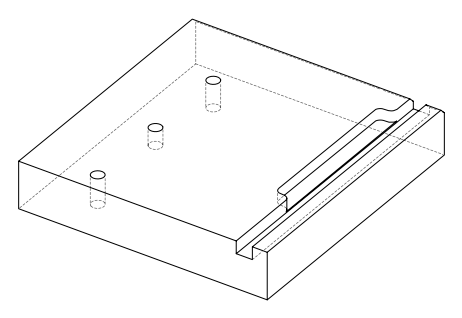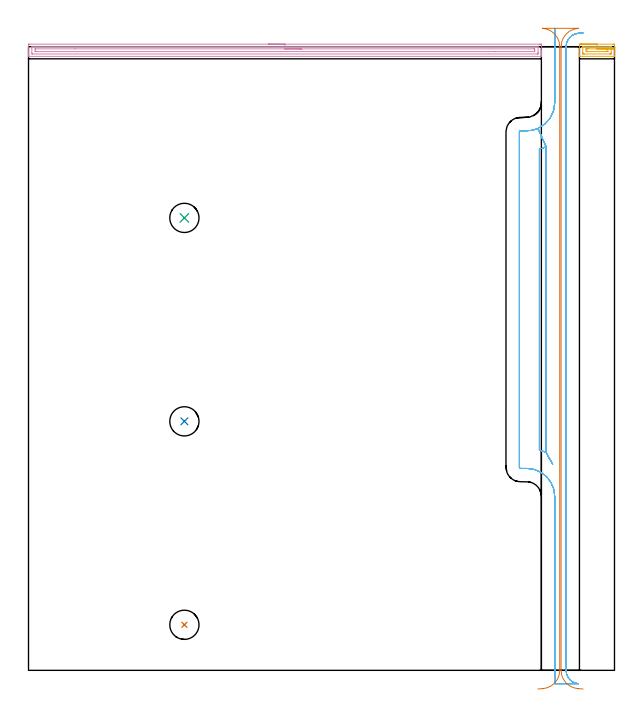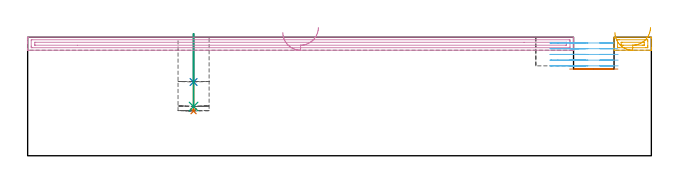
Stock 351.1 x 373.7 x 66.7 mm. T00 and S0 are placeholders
(PLAN: 7 operations, 3 tool changes, 23 min)
(1 INDEXABLE_INSERT_DRILL_BLIND_HOLE_FROM_SOLID | STEP1POCKET | NXT0302_006 | 0.18 min | 9939 mm3)
(2 INDEXABLE_INSERT_DRILL_BLIND_HOLE_FROM_SOLID_1 | STEP1POCKET_1 | NXT0302_006 | 0.11 min | 6003 mm3)
(3 INDEXABLE_INSERT_DRILL_BLIND_HOLE_FROM_SOLID_2 | STEP1POCKET_2 | NXT0302_006 | 0.17 min | 9315 mm3)
(4 AREA_MILL | FG_CHAMFER_SURFACE | UGT0205_001 | 7.57 min | 8313 mm3)
(5 AREA_MILL_1 | FG_CHAMFER_SURFACE_1 | UGT0205_001 | 0.7 min | 679 mm3)
(6 MILL_OPEN_POCKET | POCKET_OPEN | UGT0201_010 | Follow Part, ap 4, ae 75% | 12.53 min | 211490 mm3)
(7 MILL_RECTANGULAR_SLOT | SLOT_RECTANGULAR | UGT0201_105 | Follow Part, ap 5.5, ae 75% | 1.7 min | 15364 mm3)
(TOOL NXT0302_006 | Index. Insert Drill 17.5mm [880-D1750L25-05] | D17.5 PA176 FL88 Z2)
(TOOL UGT0205_001 | Chamfer Mill 20 x 3 x 45 deg. | D20 FL50 Z2)
(TOOL UGT0201_010 | End Mill 16 mm | D16 FL22 Z2)
(TOOL UGT0201_105 | End Mill 22 mm | D22 FL25 Z2)
(OP 1 INDEXABLE_INSERT_DRILL_BLIND_HOLE_FROM_SOLID)
G17 G21 G94 G90
T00 M6
G54
G17 G0 G90 X93.4 Y27.3 S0 M3
G43 Z76.7 H1
G94 G81 G98 Z25.1 F250. R68.7
G80
M5
M2
(OP 2 INDEXABLE_INSERT_DRILL_BLIND_HOLE_FROM_SOLID_1)
G17 G21 G94 G90
T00 M6
G54
G17 G0 G90 X93.4 Y149.2 S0 M3
G43 Z76.7 H1
G94 G81 G98 Z41.5 F250. R68.7
G80
M5
M2
(OP 3 INDEXABLE_INSERT_DRILL_BLIND_HOLE_FROM_SOLID_2)
G17 G21 G94 G90
T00 M6
G54
G17 G0 G90 X93.4 Y271.1 S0 M3
G43 Z76.7 H1
G94 G81 G98 Z27.7 F250. R68.7
G80
M5
M2
(OP 4 AREA_MILL)
G17 G21 G94 G90
T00 M6
G54
G17 G0 G90 X143.65 Y375.2 S1061 M3
G43 Z76.7 H0
Z69.4
G94 G1 X143.688 Z68.528 F250.
X143.802 Z67.664
X143.991 Z66.812
X144.253 Z65.98
X144.587 Z65.174
X144.99 Z64.4
X145.458 Z63.664
X145.99 Z62.972
X146.579 Z62.329
X147.222 Z61.74
X147.914 Z61.209
X148.65 Z60.74
X149.424 Z60.337
X150.23 Z60.003
X151.062 Z59.741
X151.914 Z59.552
X152.778 Z59.438
X153.65 Z59.4
X306.151
X306.695 Y375.199 Z59.401
X307.234 Y375.194 Z59.403
X307.292 Y375.191 Z59.406
X307.3 Y374.658 Z59.939
Y371.106 Z63.488
Y370.533 Z64.064
Y370.218 Z64.378
Y369.645 Z64.951
Y369.33 Z65.265
Y368.7 Z65.9
Y368.285 Z66.314
Y367.935 Z66.656
X307.291 Y367.903 Z66.688
X307.142 Y367.9 Z66.7
X0.158
X0.01 Y367.903 Z66.688
X0.007 Y367.933 Z66.658
X0. Y368.285 Z66.314
Y368.7 Z65.9
Y369.33 Z65.265
Y370.533 Z64.064
Y371.106 Z63.488
Y374.371 Z60.225
X0.002 Y374.658 Z59.939
X0.008 Y375.191 Z59.406
X0.066 Y375.194 Z59.403
X0.605 Y375.2 Z59.4
X153.65
Y373.786 Z60.814
X304.911 Y373.785 Z60.815
X305.29 Y373.77 Z60.83
X305.299 Y373.384 Z61.216
X305.3 Y370.218 Z64.382
X305.299 Y369.832 Z64.768
X305.29 Y369.33 Z65.27
X304.926 Y369.315 Z65.285
X304.911 Y369.314 Z65.286
X2.389 Y369.315 Z65.285
X2.01 Y369.33 Z65.27
X2.001 Y369.716 Z64.884
X2. Y372.882 Z61.718
X2.001 Y373.268 Z61.332
X2.01 Y373.77 Z60.83
X2.374 Y373.785 Z60.815
X2.389 Y373.786 Z60.814
X153.65
Y372.372 Z62.228
X302.746 Y372.371 Z62.229
X303.126 Y372.37 Z62.23
X303.252 Y372.367 Z62.233
X303.288 Y372.365 Z62.235
X303.294 Y372.283 Z62.317
X303.298 Y372.167 Z62.433
X303.3 Y371.106 Z63.494
X303.299 Y370.934 Z63.666
X303.29 Y370.76 Z63.84
X303.283 Y370.735 Z63.865
X303.267 Y370.732 Z63.868
X303.221 Y370.729 Z63.871
X279.437 Y370.728 Z63.872
X4.554 Y370.729 Z63.871
X4.174 Y370.73 Z63.87
X4.048 Y370.732 Z63.868
X4.012 Y370.735 Z63.865
X4.006 Y370.817 Z63.783
X4.002 Y370.933 Z63.667
X4. Y371.994 Z62.606
X4.001 Y372.166 Z62.434
X4.01 Y372.34 Z62.26
X4.017 Y372.365 Z62.235
X4.033 Y372.368 Z62.232
X4.079 Y372.371 Z62.229
X27.963 Y372.372 Z62.228
X153.65
X154.522 Z62.267
X155.386 Z62.38
X156.238 Z62.569
X157.07 Z62.832
X157.876 Z63.165
X158.65 Z63.568
X159.386 Z64.037
X160.078 Z64.568
X160.721 Z65.157
X161.31 Z65.801
X161.842 Z66.493
X162.31 Z67.228
X162.713 Z68.002
X163.047 Z68.808
X163.309 Z69.64
X163.498 Z70.492
X163.612 Z71.357
X163.65 Z72.228
G0 Z76.7
M5
M2
(OP 5 AREA_MILL_1)
G17 G21 G94 G90
T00 M6
G54
G17 G0 G90 X330.6 Y375.2 S1061 M3
G43 Z76.7 H0
Z69.4
G94 G1 X330.638 Z68.528 F250.
X330.752 Z67.664
X330.941 Z66.812
X331.203 Z65.98
X331.537 Z65.174
X331.94 Z64.4
X332.408 Z63.664
X332.94 Z62.972
X333.529 Z62.329
X334.172 Z61.74
X334.864 Z61.209
X335.6 Z60.74
X336.374 Z60.337
X337.18 Z60.003
X338.012 Z59.741
X338.863 Z59.552
X339.728 Z59.438
X340.6 Z59.4
X350.161
X350.697 Y375.197 Z59.403
X351.095 Y375.19 Z59.404
X351.099 Y375.064 Z59.53
X351.1 Y374.658 Z59.936
Y373.843 Z60.757
Y368.398 Z66.202
X351.09 Y367.907 Z66.693
X350.697 Y367.9 Z66.7
X330.503
X330.11 Y367.907 Z66.693
X330.1 Y368.398 Z66.202
Y373.842 Z60.757
Y374.658 Z59.936
X330.101 Y375.064 Z59.53
X330.105 Y375.19 Z59.404
X330.503 Y375.2 Z59.4
X340.6
Y373.786 Z60.814
X348.047
X348.926 Y373.785 Z60.815
X348.941 Y373.784 Z60.816
X349.09 Y373.77 Z60.83
X349.096 Y373.613 Z60.987
X349.1 Y372.882 Z61.718
Y372.721 Z61.879
X349.099 Y370.058 Z64.542
X349.09 Y369.33 Z65.27
X348.955 Y369.316 Z65.284
X348.941 Y369.315 Z65.285
X348.079 Y369.314 Z65.286
X333.153
X332.274 Y369.315 Z65.285
X332.259 Y369.316 Z65.284
X332.11 Y369.33 Z65.27
X332.104 Y369.487 Z65.113
X332.1 Y370.218 Z64.382
Y370.379 Z64.221
X332.101 Y373.042 Z61.558
X332.11 Y373.77 Z60.83
X332.245 Y373.784 Z60.816
X332.259 Y373.785 Z60.815
X333.121 Y373.786 Z60.814
X340.6
Y372.371 Z62.229
X345.934
X346.307
X346.815 Y372.368 Z62.232
X347.006 Y372.364 Z62.236
X347.09 Y372.353 Z62.247
X347.099 Y372.081 Z62.519
Y370.906 Z63.694
X347.098 Y370.805 Z63.795
X347.094 Y370.756 Z63.844
X347.091 Y370.737 Z63.863
X347.053 Y370.735 Z63.865
X346.679 Y370.73 Z63.87
X346.307 Y370.729 Z63.871
X345.802 Y370.728 Z63.872
X334.893 Y370.729 Z63.871
X334.385 Y370.732 Z63.868
X334.194 Y370.736 Z63.864
X334.11 Y370.747 Z63.853
X334.101 Y371.019 Z63.581
X334.1 Y372.194 Z62.406
X334.102 Y372.295 Z62.305
X334.106 Y372.344 Z62.256
X334.109 Y372.363 Z62.237
X334.147 Y372.365 Z62.235
X334.521 Y372.37 Z62.23
X334.893 Y372.371 Z62.229
X335.398 Y372.372 Z62.228
X340.6 Y372.371 Z62.229
X341.472 Z62.267
X342.336 Z62.38
X343.188 Z62.569
X344.02 Z62.832
X344.826 Z63.165
X345.6 Z63.568
X346.336 Z64.037
X347.028 Z64.568
X347.671 Z65.157
X348.26 Z65.801
X348.791 Z66.493
X349.26 Z67.229
X349.663 Z68.002
X349.997 Z68.808
X350.259 Z69.64
X350.448 Z70.492
X350.562 Z71.357
X350.6 Z72.229
G0 Z76.7
M5
M2
(OP 6 MILL_OPEN_POCKET)
G17 G21 G94 G90
T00 M6
G54
G17 G0 G90 X315.3 Y384.7 S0 M3
G43 Z76.7 H0
Z63.48
G94 G1 Y381.7 F250.
Y340.1 F500.
G2 X305.267 Y324.723 R16.8
G1 X310.1 Y313.739
G2 X306.1 Y312.321 R28.8
G1 Y131.979
G2 X310.1 Y130.561 R28.8
G1 X314.063 Y123.56
X310.1 Y130.561
Y313.739
X305.267 Y324.723
G2 X298.5 Y323.3 R16.8
G1 X294.9
G3 X294.1 Y322.5 R0.8
G1 Y121.8
G3 X294.9 Y121. R0.8
G1 X298.5
G2 X315.3 Y104.2 R16.8
G1 Y-8.
X329.408
Y-7.97
G2 X322.1 Y0. R8.
G1 Y373.7
G2 X327.353 Y381.214 R8.
G1 X330.171 Y382.244 F250.
G0 X315.3 Y384.7 Z60.26
G1 Y381.7
Y340.1 F500.
G2 X305.267 Y324.723 R16.8
G1 X310.1 Y313.739
G2 X306.1 Y312.321 R28.8
G1 Y131.979
G2 X310.1 Y130.561 R28.8
G1 X314.063 Y123.56
X310.1 Y130.561
Y313.739
X305.267 Y324.723
G2 X298.5 Y323.3 R16.8
G1 X294.9
G3 X294.1 Y322.5 R0.8
G1 Y121.8
G3 X294.9 Y121. R0.8
G1 X298.5
G2 X315.3 Y104.2 R16.8
G1 Y-8.
X329.408
Y-7.97
G2 X322.1 Y0. R8.
G1 Y373.7
G2 X329.048 Y381.631 R8.
G1 X332.022 Y382.025 F250.
G0 X315.3 Y384.7 Z57.04
G1 Y381.7
Y340.1 F500.
G2 X305.267 Y324.723 R16.8
G1 X310.1 Y313.739
G2 X306.1 Y312.321 R28.8
G1 Y131.979
G2 X310.1 Y130.561 R28.8
G1 X314.063 Y123.56
X310.1 Y130.561
Y313.739
X305.267 Y324.723
G2 X298.5 Y323.3 R16.8
G1 X294.9
G3 X294.1 Y322.5 R0.8
G1 Y121.8
G3 X294.9 Y121. R0.8
G1 X298.5
G2 X315.3 Y104.2 R16.8
G1 Y-8.
X329.408
Y-7.97
G2 X322.1 Y0. R8.
G1 Y373.7
G2 X329.408 Y381.67 R8.
G1 X332.396 Y381.93 F250.
G0 X315.3 Y384.7 Z53.82
G1 Y381.7
Y340.1 F500.
G2 X305.267 Y324.723 R16.8
G1 X310.1 Y313.739
G2 X306.1 Y312.321 R28.8
G1 Y131.979
G2 X310.1 Y130.561 R28.8
G1 X314.063 Y123.56
X310.1 Y130.561
Y313.739
X305.267 Y324.723
G2 X298.5 Y323.3 R16.8
G1 X294.9
G3 X294.1 Y322.5 R0.8
G1 Y121.8
G3 X294.9 Y121. R0.8
G1 X298.5
G2 X315.3 Y104.2 R16.8
G1 Y-8.
X329.408
Y-7.97
G2 X322.1 Y0. R8.
G1 Y373.7
G2 X329.408 Y381.67 R8.
G1 X332.396 Y381.93 F250.
G0 X315.3 Y384.7 Z50.6
G1 Y381.7
Y340.1 F500.
G2 X305.267 Y324.723 R16.8
G1 X310.1 Y313.739
G2 X306.1 Y312.321 R28.8
G1 Y131.979
G2 X310.1 Y130.561 R28.8
G1 X314.063 Y123.56
X310.1 Y130.561
Y313.739
X305.267 Y324.723
G2 X298.5 Y323.3 R16.8
G1 X294.9
G3 X294.1 Y322.5 R0.8
G1 Y121.8
G3 X294.9 Y121. R0.8
G1 X298.5
G2 X315.3 Y104.2 R16.8
G1 Y-8.
X329.408
Y-7.97
G2 X322.1 Y0. R8.
G1 Y373.7
G2 X329.408 Y381.67 R8.
G1 X332.396 Y381.93 F250.
G0 Z76.7
M5
M2
(OP 7 MILL_RECTANGULAR_SLOT)
G17 G21 G94 G90
T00 M6
G54
G17 G0 G90 X332.28 Y-11.191 S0 M3
G43 Z76.7 H0
Z48.8
G94 G1 X329.288 Y-10.97 F250.
G2 X319.1 Y0. R11. F500.
G1 Y373.7
G2 X329.288 Y384.67 R11.
G1 Y384.7
X308.112
Y384.67
G2 X318.3 Y373.7 R11.
G1 Y0.
G2 X308.112 Y-10.97 R11.
G1 X305.12 Y-11.191 F250.
G0 Z76.7
M5
M2
